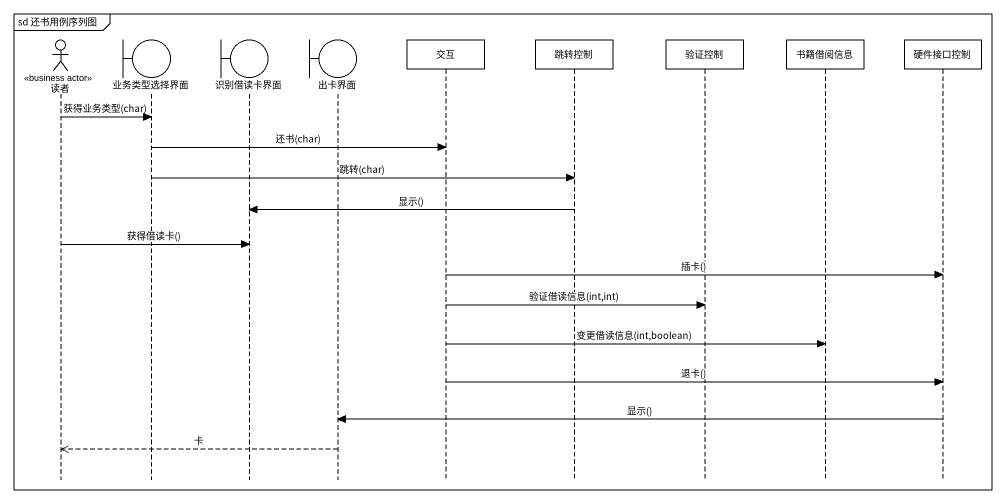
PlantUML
@startuml
mainframe sd 还书用例序列图
hide footbox
actor 读者 <<business actor>>
boundary 业务类型选择界面
boundary 识别借读卡界面
boundary 出卡界面
participant 交互
participant 跳转控制
participant 验证控制
participant 书籍借阅信息
participant 硬件接口控制

读者 -> 业务类型选择界面 : 获得业务类型(char)
业务类型选择界面 -> 交互 : 还书(char)
业务类型选择界面 -> 跳转控制 : 跳转(char)
跳转控制 -> 识别借读卡界面 : 显示()
读者 -> 识别借读卡界面 : 获得借读卡()
交互 -> 硬件接口控制 : 插卡()
交互 -> 验证控制 : 验证借读信息(int,int)
交互 -> 书籍借阅信息 : 变更借读信息(int,boolean)
交互 -> 硬件接口控制 : 退卡()
硬件接口控制 -> 出卡界面 : 显示()
出卡界面 -->> 读者 : 卡
@enduml
